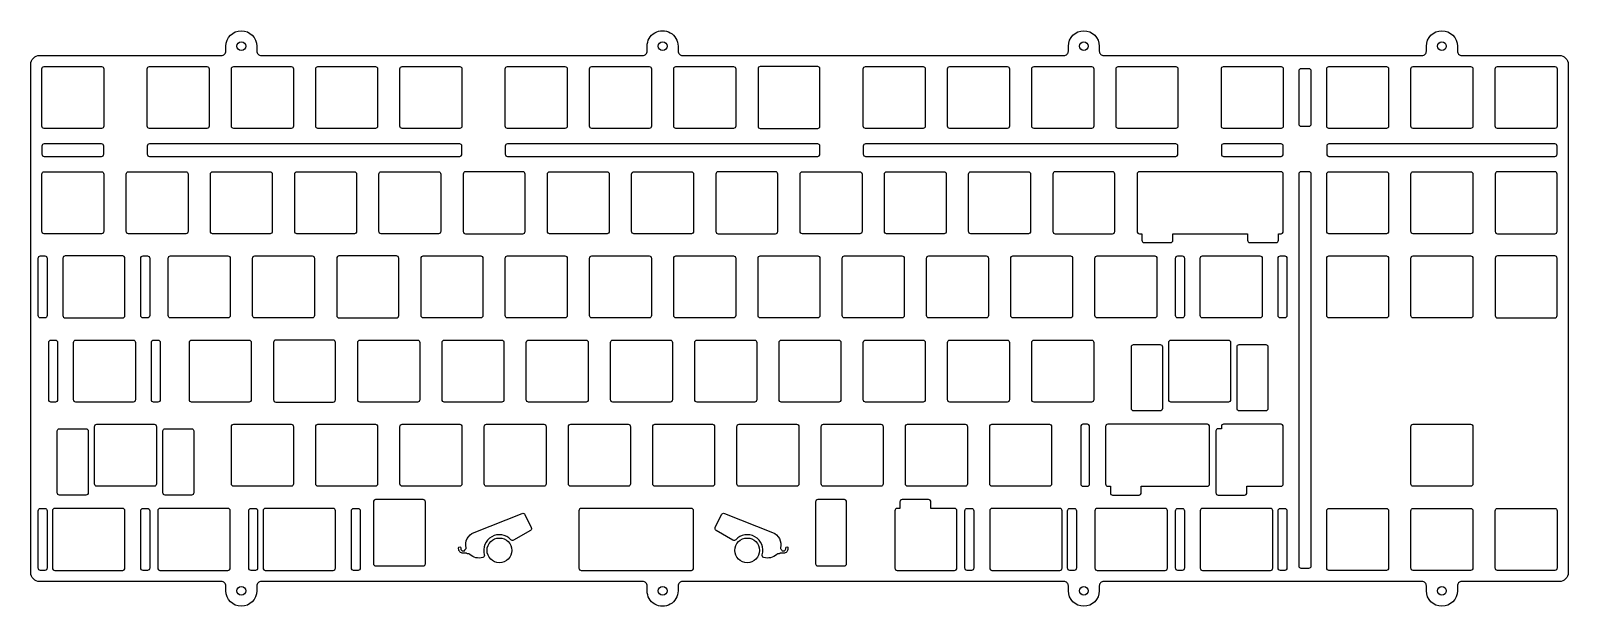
# Model space of a CAD drawing. Header units: millimetres. Extents: x 0 to 348, y -124 to 6.
import ezdxf

# ---------------------------------------------------------------- set-up
doc = ezdxf.new("R2010")
doc.units = ezdxf.units.MM
doc.layers.get('0').update_dxf_attribs({"linetype": 'CONTINUOUS'})

msp = doc.modelspace()

# ---------------------------------------------------------------- linework, layer by layer
for points in [[(347.66, -116.6, -0.414214), (345.66, -118.6), (323.59, -118.6, 0.414214), (322.59, -119.6), (322.59, -120.7, -1), (315.59, -120.7), (315.59, -119.6, 0.414214), (314.59, -118.6), (242.63, -118.6, 0.414214), (241.62, -119.6), (241.62, -120.7, -1), (234.63, -120.7), (234.63, -119.6, 0.414214), (233.62, -118.6), (147.37, -118.6, 0.414299), (146.37, -119.6), (146.37, -120.7, -1.000292), (139.38, -120.7), (139.38, -119.6, 0.414299), (138.38, -118.6), (52.12, -118.6, 0.414214), (51.12, -119.6), (51.12, -120.7, -1), (44.12, -120.7), (44.12, -119.6, 0.414214), (43.12, -118.6), (2, -118.6, -0.414214), (0, -116.6), (0, -1.54, -0.414214), (2, 0.46), (43.12, 0.46, 0.414214), (44.12, 1.46), (44.12, 2.56, -1), (51.12, 2.56), (51.12, 1.46, 0.414214), (52.12, 0.46), (138.38, 0.46, 0.414299), (139.38, 1.46), (139.38, 2.56, -1.000292), (146.37, 2.56), (146.37, 1.46, 0.414299), (147.37, 0.46), (233.62, 0.46, 0.414214), (234.63, 1.46), (234.63, 2.56, -1), (241.62, 2.56), (241.62, 1.46, 0.414214), (242.63, 0.46), (314.59, 0.46, 0.414214), (315.59, 1.46), (315.59, 2.56, -1), (322.59, 2.56), (322.59, 1.46, 0.414214), (323.59, 0.46), (345.66, 0.46, -0.414214), (347.66, -1.54)], [(16.02, -2.06, -0.414214), (16.52, -2.56), (16.52, -15.56, -0.414214), (16.02, -16.06), (3.02, -16.06, -0.414214), (2.52, -15.56), (2.52, -2.56, -0.414214), (3.02, -2.06)], [(26.34, -2.56, -0.414214), (26.84, -2.06), (39.84, -2.06, -0.414214), (40.34, -2.56), (40.34, -15.56, -0.414214), (39.84, -16.06), (26.84, -16.06, -0.414214), (26.34, -15.56)], [(45.39, -2.56, -0.414214), (45.89, -2.06), (58.89, -2.06, -0.414214), (59.39, -2.56), (59.39, -15.56, -0.414214), (58.89, -16.06), (45.89, -16.06, -0.414214), (45.39, -15.56)], [(64.44, -2.56, -0.414214), (64.94, -2.06), (77.94, -2.06, -0.414214), (78.44, -2.56), (78.44, -15.56, -0.414214), (77.94, -16.06), (64.94, -16.06, -0.414214), (64.44, -15.56)], [(83.49, -2.56, -0.414214), (83.99, -2.06), (96.99, -2.06, -0.414214), (97.49, -2.56), (97.49, -15.56, -0.414214), (96.99, -16.06), (83.99, -16.06, -0.414214), (83.49, -15.56)], [(107.3, -2.56, -0.414214), (107.8, -2.06), (120.8, -2.06, -0.414214), (121.3, -2.56), (121.3, -15.56, -0.414214), (120.8, -16.06), (107.8, -16.06, -0.414214), (107.3, -15.56)], [(126.35, -2.56, -0.414214), (126.85, -2.06), (139.85, -2.06, -0.414214), (140.35, -2.56), (140.35, -15.56, -0.414214), (139.85, -16.06), (126.85, -16.06, -0.414214), (126.35, -15.56)], [(158.9, -2.06, -0.414214), (159.4, -2.56), (159.4, -15.56, -0.414214), (158.9, -16.06), (145.9, -16.06, -0.414214), (145.4, -15.56), (145.4, -2.56, -0.414214), (145.9, -2.06)], [(164.45, -2.56), (164.45, -15.56, 0.414214), (164.95, -16.06), (177.95, -16.06, 0.414214), (178.45, -15.56), (178.45, -2.56, 0.414214), (177.95, -2.06), (164.95, -2.06, 0.414214)], [(188.26, -2.56, -0.414214), (188.76, -2.06), (201.76, -2.06, -0.414214), (202.26, -2.56), (202.26, -15.56, -0.414214), (201.76, -16.06), (188.76, -16.06, -0.414214), (188.26, -15.56)], [(207.31, -2.56, -0.414214), (207.81, -2.06), (220.81, -2.06, -0.414214), (221.31, -2.56), (221.31, -15.56, -0.414214), (220.81, -16.06), (207.81, -16.06, -0.414214), (207.31, -15.56)], [(226.36, -2.56, -0.414214), (226.86, -2.06), (239.86, -2.06, -0.414214), (240.36, -2.56), (240.36, -15.56, -0.414214), (239.86, -16.06), (226.86, -16.06, -0.414214), (226.36, -15.56)], [(245.41, -2.56, -0.414214), (245.91, -2.06), (258.91, -2.06, -0.414214), (259.41, -2.56), (259.41, -15.56, -0.414214), (258.91, -16.06), (245.91, -16.06, -0.414214), (245.41, -15.56)], [(269.22, -2.56, -0.414214), (269.72, -2.06), (282.72, -2.06, -0.414214), (283.22, -2.56), (283.22, -15.56, -0.414214), (282.72, -16.06), (269.72, -16.06, -0.414214), (269.22, -15.56)], [(289.54, -15.06), (289.54, -3.06, 0.414214), (289.04, -2.56), (287.23, -2.56, 0.414214), (286.73, -3.06), (286.73, -15.06, 0.414214), (287.23, -15.56), (289.04, -15.56, 0.414214)], [(306.54, -2.06, -0.414214), (307.04, -2.56), (307.04, -15.56, -0.414214), (306.54, -16.06), (293.54, -16.06, -0.414214), (293.04, -15.56), (293.04, -2.56, -0.414214), (293.54, -2.06)], [(312.09, -2.56, -0.414214), (312.59, -2.06), (325.59, -2.06, -0.414214), (326.09, -2.56), (326.09, -15.56, -0.414214), (325.59, -16.06), (312.59, -16.06, -0.414214), (312.09, -15.56)], [(331.14, -2.56, -0.414214), (331.64, -2.06), (344.64, -2.06, -0.414214), (345.14, -2.56), (345.14, -15.56, -0.414214), (344.64, -16.06), (331.64, -16.06, -0.414214), (331.14, -15.56)], [(2.52, -20.06), (2.52, -21.87, 0.414214), (3.02, -22.37), (16.02, -22.37, 0.414214), (16.52, -21.87), (16.52, -20.06, 0.414214), (16.02, -19.56), (3.02, -19.56, 0.414214)], [(26.34, -20.06), (26.34, -21.87, 0.414214), (26.84, -22.37), (96.99, -22.37, 0.414214), (97.49, -21.87), (97.49, -20.06, 0.414214), (96.99, -19.56), (26.84, -19.56, 0.414214)], [(107.3, -20.06), (107.3, -21.87, 0.414214), (107.8, -22.37), (177.95, -22.37, 0.414214), (178.45, -21.87), (178.45, -20.06, 0.414214), (177.95, -19.56), (107.8, -19.56, 0.414214)], [(188.26, -20.06), (188.26, -21.87, 0.414214), (188.76, -22.37), (258.91, -22.37, 0.414214), (259.41, -21.87), (259.41, -20.06, 0.414214), (258.91, -19.56), (188.76, -19.56, 0.414214)], [(269.22, -20.06), (269.22, -21.87, 0.414214), (269.72, -22.37), (282.72, -22.37, 0.414214), (283.22, -21.87), (283.22, -20.06, 0.414214), (282.72, -19.56), (269.72, -19.56, 0.414214)], [(293.04, -20.06), (293.04, -21.87, 0.414214), (293.54, -22.37), (344.64, -22.37, 0.414214), (345.14, -21.87), (345.14, -20.06, 0.414214), (344.64, -19.56), (293.54, -19.56, 0.414214)], [(2.52, -26.37, -0.414214), (3.02, -25.87), (16.02, -25.87, -0.414214), (16.52, -26.37), (16.52, -39.37, -0.414214), (16.02, -39.87), (3.02, -39.87, -0.414214), (2.52, -39.37)], [(21.58, -26.37, -0.414214), (22.07, -25.87), (35.08, -25.87, -0.414214), (35.58, -26.37), (35.58, -39.37, -0.414214), (35.08, -39.87), (22.07, -39.87, -0.414214), (21.58, -39.37)], [(54.13, -25.87, -0.414214), (54.62, -26.37), (54.62, -39.37, -0.414214), (54.13, -39.87), (41.12, -39.87, -0.414214), (40.62, -39.37), (40.62, -26.37, -0.414214), (41.12, -25.87)], [(59.68, -26.37, -0.414214), (60.17, -25.87), (73.17, -25.87, -0.414214), (73.67, -26.37), (73.67, -39.37, -0.414214), (73.17, -39.87), (60.17, -39.87, -0.414214), (59.68, -39.37)], [(78.72, -26.37, -0.414214), (79.22, -25.87), (92.22, -25.87, -0.414214), (92.73, -26.37), (92.73, -39.37, -0.414214), (92.22, -39.87), (79.22, -39.87, -0.414214), (78.72, -39.37)], [(97.78, -26.37), (97.78, -39.37, 0.414214), (98.28, -39.87), (111.28, -39.87, 0.414214), (111.78, -39.37), (111.78, -26.37, 0.414214), (111.28, -25.87), (98.28, -25.87, 0.414214)], [(116.83, -26.37, -0.414214), (117.33, -25.87), (130.32, -25.87, -0.414214), (130.82, -26.37), (130.82, -39.37, -0.414214), (130.32, -39.87), (117.33, -39.87, -0.414214), (116.83, -39.37)], [(149.38, -25.87, -0.414214), (149.88, -26.37), (149.88, -39.37, -0.414214), (149.38, -39.87), (136.38, -39.87, -0.414214), (135.88, -39.37), (135.88, -26.37, -0.414214), (136.38, -25.87)], [(154.93, -26.37), (154.93, -39.37, 0.414214), (155.43, -39.87), (168.43, -39.87, 0.414214), (168.93, -39.37), (168.93, -26.37, 0.414214), (168.43, -25.87), (155.43, -25.87, 0.414214)], [(173.97, -26.37, -0.414214), (174.48, -25.87), (187.47, -25.87, -0.414214), (187.97, -26.37), (187.97, -39.37, -0.414214), (187.47, -39.87), (174.48, -39.87, -0.414214), (173.97, -39.37)], [(193.02, -26.37, -0.414214), (193.53, -25.87), (206.53, -25.87, -0.414214), (207.03, -26.37), (207.03, -39.37, -0.414214), (206.53, -39.87), (193.53, -39.87, -0.414214), (193.02, -39.37)], [(212.07, -26.37, -0.414214), (212.57, -25.87), (225.58, -25.87, -0.414214), (226.08, -26.37), (226.08, -39.37, -0.414214), (225.58, -39.87), (212.57, -39.87, -0.414214), (212.07, -39.37)], [(231.12, -26.37), (231.12, -39.37, 0.414214), (231.62, -39.87), (244.63, -39.87, 0.414214), (245.13, -39.37), (245.13, -26.37, 0.414214), (244.63, -25.87), (231.62, -25.87, 0.414214)], [(282.72, -25.87), (250.68, -25.87, 0.414214), (250.18, -26.37), (250.18, -39.37, 0.414214), (250.68, -39.87), (251.26, -39.87), (251.26, -41.37, 0.414214), (251.76, -41.87), (257.76, -41.87, 0.414214), (258.26, -41.37), (258.26, -39.87), (275.14, -39.87), (275.14, -41.37, 0.414214), (275.64, -41.87), (281.64, -41.87, 0.414214), (282.14, -41.37), (282.14, -39.87), (282.72, -39.87, 0.414214), (283.22, -39.37), (283.22, -26.37, 0.414214)], [(286.73, -26.37), (286.73, -115.07, 0.414214), (287.23, -115.57), (289.04, -115.57, 0.414214), (289.54, -115.07), (289.54, -26.37, 0.414214), (289.04, -25.87), (287.23, -25.87, 0.414214)], [(293.04, -26.37, -0.414214), (293.54, -25.87), (306.54, -25.87, -0.414214), (307.04, -26.37), (307.04, -39.37, -0.414214), (306.54, -39.87), (293.54, -39.87, -0.414214), (293.04, -39.37)], [(325.59, -25.87, -0.414214), (326.09, -26.37), (326.09, -39.37, -0.414214), (325.59, -39.87), (312.59, -39.87, -0.414214), (312.09, -39.37), (312.09, -26.37, -0.414214), (312.59, -25.87)], [(331.14, -26.37), (331.14, -39.37, 0.414214), (331.64, -39.87), (344.64, -39.87, 0.414214), (345.14, -39.37), (345.14, -26.37, 0.414214), (344.64, -25.87), (331.64, -25.87, 0.414214)], [(1.69, -45.42, -0.414214), (2.19, -44.92), (3.19, -44.92, -0.414214), (3.69, -45.42), (3.69, -58.42, -0.414214), (3.19, -58.92), (2.19, -58.92, -0.414214), (1.69, -58.42)], [(7.29, -45.42), (7.29, -58.42, 0.414214), (7.79, -58.92), (20.79, -58.92, 0.414214), (21.29, -58.42), (21.29, -45.42, 0.414214), (20.79, -44.92), (7.79, -44.92, 0.414214)], [(24.89, -45.42, -0.414214), (25.39, -44.92), (26.39, -44.92, -0.414214), (26.89, -45.42), (26.89, -58.42, -0.414214), (26.39, -58.92), (25.39, -58.92, -0.414214), (24.89, -58.42)], [(31.1, -45.42, -0.414214), (31.6, -44.92), (44.6, -44.92, -0.414214), (45.1, -45.42), (45.1, -58.42, -0.414214), (44.6, -58.92), (31.6, -58.92, -0.414214), (31.1, -58.42)], [(50.15, -45.42, -0.414214), (50.65, -44.92), (63.65, -44.92, -0.414214), (64.15, -45.42), (64.15, -58.42, -0.414214), (63.65, -58.92), (50.65, -58.92, -0.414214), (50.15, -58.42)], [(69.2, -45.42), (69.2, -58.42, 0.414214), (69.7, -58.92), (82.7, -58.92, 0.414214), (83.2, -58.42), (83.2, -45.42, 0.414214), (82.7, -44.92), (69.7, -44.92, 0.414214)], [(88.25, -45.42, -0.414214), (88.75, -44.92), (101.75, -44.92, -0.414214), (102.25, -45.42), (102.25, -58.42, -0.414214), (101.75, -58.92), (88.75, -58.92, -0.414214), (88.25, -58.42)], [(107.3, -45.42, -0.414214), (107.8, -44.92), (120.8, -44.92, -0.414214), (121.3, -45.42), (121.3, -58.42, -0.414214), (120.8, -58.92), (107.8, -58.92, -0.414214), (107.3, -58.42)], [(126.35, -45.42, -0.414214), (126.85, -44.92), (139.85, -44.92, -0.414214), (140.35, -45.42), (140.35, -58.42, -0.414214), (139.85, -58.92), (126.85, -58.92, -0.414214), (126.35, -58.42)], [(158.9, -44.92, -0.414214), (159.4, -45.42), (159.4, -58.42, -0.414214), (158.9, -58.92), (145.9, -58.92, -0.414214), (145.4, -58.42), (145.4, -45.42, -0.414214), (145.9, -44.92)], [(164.45, -45.42, -0.414214), (164.95, -44.92), (177.95, -44.92, -0.414214), (178.45, -45.42), (178.45, -58.42, -0.414214), (177.95, -58.92), (164.95, -58.92, -0.414214), (164.45, -58.42)], [(183.5, -45.42, -0.414214), (184, -44.92), (197, -44.92, -0.414214), (197.5, -45.42), (197.5, -58.42, -0.414214), (197, -58.92), (184, -58.92, -0.414214), (183.5, -58.42)], [(202.55, -45.42, -0.414214), (203.05, -44.92), (216.05, -44.92, -0.414214), (216.55, -45.42), (216.55, -58.42, -0.414214), (216.05, -58.92), (203.05, -58.92, -0.414214), (202.55, -58.42)], [(221.6, -45.42, -0.414214), (222.1, -44.92), (235.1, -44.92, -0.414214), (235.6, -45.42), (235.6, -58.42, -0.414214), (235.1, -58.92), (222.1, -58.92, -0.414214), (221.6, -58.42)], [(240.65, -45.42, -0.414214), (241.15, -44.92), (254.15, -44.92, -0.414214), (254.65, -45.42), (254.65, -58.42, -0.414214), (254.15, -58.92), (241.15, -58.92, -0.414214), (240.65, -58.42)], [(258.86, -45.42, -0.414214), (259.36, -44.92), (260.36, -44.92, -0.414214), (260.86, -45.42), (260.86, -58.42, -0.414214), (260.36, -58.92), (259.36, -58.92, -0.414214), (258.86, -58.42)], [(277.96, -44.92, -0.414214), (278.46, -45.42), (278.46, -58.42, -0.414214), (277.96, -58.92), (264.96, -58.92, -0.414214), (264.46, -58.42), (264.46, -45.42, -0.414214), (264.96, -44.92)], [(282.06, -45.42, -0.414214), (282.56, -44.92), (283.56, -44.92, -0.414214), (284.06, -45.42), (284.06, -58.42, -0.414214), (283.56, -58.92), (282.56, -58.92, -0.414214), (282.06, -58.42)], [(293.04, -45.42, -0.414214), (293.54, -44.92), (306.54, -44.92, -0.414214), (307.04, -45.42), (307.04, -58.42, -0.414214), (306.54, -58.92), (293.54, -58.92, -0.414214), (293.04, -58.42)], [(312.09, -45.42, -0.414214), (312.59, -44.92), (325.59, -44.92, -0.414214), (326.09, -45.42), (326.09, -58.42, -0.414214), (325.59, -58.92), (312.59, -58.92, -0.414214), (312.09, -58.42)], [(331.14, -45.42), (331.14, -58.42, 0.414214), (331.64, -58.92), (344.64, -58.92, 0.414214), (345.14, -58.42), (345.14, -45.42, 0.414214), (344.64, -44.92), (331.64, -44.92, 0.414214)], [(4.07, -64.47, -0.414214), (4.57, -63.97), (5.57, -63.97, -0.414214), (6.07, -64.47), (6.07, -77.47, -0.414214), (5.57, -77.97), (4.57, -77.97, -0.414214), (4.07, -77.47)], [(9.67, -64.47, -0.414214), (10.17, -63.97), (23.17, -63.97, -0.414214), (23.67, -64.47), (23.67, -77.47, -0.414214), (23.17, -77.97), (10.17, -77.97, -0.414214), (9.67, -77.47)], [(27.27, -64.47, -0.414214), (27.77, -63.97), (28.77, -63.97, -0.414214), (29.27, -64.47), (29.27, -77.47, -0.414214), (28.77, -77.97), (27.77, -77.97, -0.414214), (27.27, -77.47)], [(35.86, -64.47, -0.414214), (36.36, -63.97), (49.36, -63.97, -0.414214), (49.86, -64.47), (49.86, -77.47, -0.414214), (49.36, -77.97), (36.36, -77.97, -0.414214), (35.86, -77.47)], [(54.91, -64.47), (54.91, -77.47, 0.414214), (55.41, -77.97), (68.41, -77.97, 0.414214), (68.91, -77.47), (68.91, -64.47, 0.414214), (68.41, -63.97), (55.41, -63.97, 0.414214)], [(73.96, -64.47, -0.414214), (74.46, -63.97), (87.46, -63.97, -0.414214), (87.96, -64.47), (87.96, -77.47, -0.414214), (87.46, -77.97), (74.46, -77.97, -0.414214), (73.96, -77.47)], [(93.01, -64.47, -0.414214), (93.51, -63.97), (106.51, -63.97, -0.414214), (107.01, -64.47), (107.01, -77.47, -0.414214), (106.51, -77.97), (93.51, -77.97, -0.414214), (93.01, -77.47)], [(112.06, -64.47, -0.414214), (112.56, -63.97), (125.56, -63.97, -0.414214), (126.06, -64.47), (126.06, -77.47, -0.414214), (125.56, -77.97), (112.56, -77.97, -0.414214), (112.06, -77.47)], [(131.11, -64.47, -0.414214), (131.61, -63.97), (144.61, -63.97, -0.414214), (145.11, -64.47), (145.11, -77.47, -0.414214), (144.61, -77.97), (131.61, -77.97, -0.414214), (131.11, -77.47)], [(150.16, -64.47, -0.414214), (150.66, -63.97), (163.66, -63.97, -0.414214), (164.16, -64.47), (164.16, -77.47, -0.414214), (163.66, -77.97), (150.66, -77.97, -0.414214), (150.16, -77.47)], [(169.21, -64.47, -0.414214), (169.71, -63.97), (182.71, -63.97, -0.414214), (183.21, -64.47), (183.21, -77.47, -0.414214), (182.71, -77.97), (169.71, -77.97, -0.414214), (169.21, -77.47)], [(188.26, -64.47, -0.414214), (188.76, -63.97), (201.76, -63.97, -0.414214), (202.26, -64.47), (202.26, -77.47, -0.414214), (201.76, -77.97), (188.76, -77.97, -0.414214), (188.26, -77.47)], [(207.31, -64.47, -0.414214), (207.81, -63.97), (220.81, -63.97, -0.414214), (221.31, -64.47), (221.31, -77.47, -0.414214), (220.81, -77.97), (207.81, -77.97, -0.414214), (207.31, -77.47)], [(226.36, -64.47, -0.414214), (226.86, -63.97), (239.86, -63.97, -0.414214), (240.36, -64.47), (240.36, -77.47, -0.414214), (239.86, -77.97), (226.86, -77.97, -0.414214), (226.36, -77.47)], [(248.88, -65.47, -0.414214), (249.38, -64.97), (255.38, -64.97, -0.414214), (255.88, -65.47), (255.88, -79.47, -0.414214), (255.38, -79.97), (249.38, -79.97, -0.414214), (248.88, -79.47)], [(257.32, -64.47, -0.414214), (257.82, -63.97), (270.82, -63.97, -0.414214), (271.32, -64.47), (271.32, -77.47, -0.414214), (270.82, -77.97), (257.82, -77.97, -0.414214), (257.32, -77.47)], [(272.76, -65.47, -0.414214), (273.26, -64.97), (279.26, -64.97, -0.414214), (279.76, -65.47), (279.76, -79.47, -0.414214), (279.26, -79.97), (273.26, -79.97, -0.414214), (272.76, -79.47)], [(14.43, -83.52, -0.414214), (14.93, -83.02), (27.93, -83.02, -0.414214), (28.43, -83.52), (28.43, -96.52, -0.414214), (27.93, -97.02), (14.93, -97.02, -0.414214), (14.43, -96.52)], [(45.39, -83.52, -0.414214), (45.89, -83.02), (58.89, -83.02, -0.414214), (59.39, -83.52), (59.39, -96.52, -0.414214), (58.89, -97.02), (45.89, -97.02, -0.414214), (45.39, -96.52)], [(77.94, -83.02, -0.414214), (78.44, -83.52), (78.44, -96.52, -0.414214), (77.94, -97.02), (64.94, -97.02, -0.414214), (64.44, -96.52), (64.44, -83.52, -0.414214), (64.94, -83.02)], [(83.49, -83.52, -0.414214), (83.99, -83.02), (96.99, -83.02, -0.414214), (97.49, -83.52), (97.49, -96.52, -0.414214), (96.99, -97.02), (83.99, -97.02, -0.414214), (83.49, -96.52)], [(116.04, -83.02, -0.414214), (116.54, -83.52), (116.54, -96.52, -0.414214), (116.04, -97.02), (103.04, -97.02, -0.414214), (102.54, -96.52), (102.54, -83.52, -0.414214), (103.04, -83.02)], [(135.09, -83.02, -0.414214), (135.59, -83.52), (135.59, -96.52, -0.414214), (135.09, -97.02), (122.09, -97.02, -0.414214), (121.59, -96.52), (121.59, -83.52, -0.414214), (122.09, -83.02)], [(140.64, -83.52, -0.414214), (141.14, -83.02), (154.14, -83.02, -0.414214), (154.64, -83.52), (154.64, -96.52, -0.414214), (154.14, -97.02), (141.14, -97.02, -0.414214), (140.64, -96.52)], [(159.69, -83.52, -0.414214), (160.19, -83.02), (173.19, -83.02, -0.414214), (173.69, -83.52), (173.69, -96.52, -0.414214), (173.19, -97.02), (160.19, -97.02, -0.414214), (159.69, -96.52)], [(178.74, -83.52, -0.414214), (179.24, -83.02), (192.24, -83.02, -0.414214), (192.74, -83.52), (192.74, -96.52, -0.414214), (192.24, -97.02), (179.24, -97.02, -0.414214), (178.74, -96.52)], [(197.79, -83.52, -0.414214), (198.29, -83.02), (211.29, -83.02, -0.414214), (211.79, -83.52), (211.79, -96.52, -0.414214), (211.29, -97.02), (198.29, -97.02, -0.414214), (197.79, -96.52)], [(216.84, -83.52, -0.414214), (217.34, -83.02), (230.34, -83.02, -0.414214), (230.84, -83.52), (230.84, -96.52, -0.414214), (230.34, -97.02), (217.34, -97.02, -0.414214), (216.84, -96.52)], [(237.43, -83.52), (237.43, -96.52, 0.414214), (237.93, -97.02), (238.93, -97.02, 0.414214), (239.43, -96.52), (239.43, -83.52, 0.414214), (238.93, -83.02), (237.93, -83.02, 0.414214)], [(251.12, -97.02), (266.06, -97.02, 0.414214), (266.56, -96.52), (266.56, -83.52, 0.414214), (266.06, -83.02), (243.53, -83.02, 0.414214), (243.03, -83.52), (243.03, -96.52, 0.414214), (243.53, -97.02), (244.12, -97.02), (244.12, -98.52, 0.414214), (244.62, -99.02), (250.62, -99.02, 0.414214), (251.12, -98.52)], [(274.99, -97.02), (282.72, -97.02, 0.414214), (283.22, -96.52), (283.22, -83.52, 0.414214), (282.72, -83.02), (269.72, -83.02, 0.414214), (269.22, -83.52), (269.22, -84.02), (268.49, -84.02, 0.414214), (267.99, -84.52), (267.99, -98.52, 0.414214), (268.49, -99.02), (274.49, -99.02, 0.414214), (274.99, -98.52)], [(325.59, -83.02, -0.414214), (326.09, -83.52), (326.09, -96.52, -0.414214), (325.59, -97.02), (312.59, -97.02, -0.414214), (312.09, -96.52), (312.09, -83.52, -0.414214), (312.59, -83.02)], [(5.99, -84.52, -0.414214), (6.49, -84.02), (12.49, -84.02, -0.414214), (12.99, -84.52), (12.99, -98.52, -0.414214), (12.49, -99.02), (6.49, -99.02, -0.414214), (5.99, -98.52)], [(29.87, -84.52, -0.414214), (30.37, -84.02), (36.37, -84.02, -0.414214), (36.87, -84.52), (36.87, -98.52, -0.414214), (36.37, -99.02), (30.37, -99.02, -0.414214), (29.87, -98.52)], [(77.97, -115.07), (88.73, -115.07, 0.414214), (89.23, -114.57), (89.23, -100.57, 0.414214), (88.73, -100.07), (77.97, -100.07, 0.414214), (77.47, -100.57), (77.47, -114.57, 0.414214)], [(177.47, -100.57), (177.47, -114.57, 0.414214), (177.97, -115.07), (183.97, -115.07, 0.414214), (184.47, -114.57), (184.47, -100.57, 0.414214), (183.97, -100.07), (177.97, -100.07, 0.414214)], [(196.53, -102.07), (195.91, -102.07, 0.414214), (195.41, -102.57), (195.41, -115.57, 0.414214), (195.91, -116.07), (208.91, -116.07, 0.414214), (209.41, -115.57), (209.41, -102.57, 0.414214), (208.91, -102.07), (203.53, -102.07), (203.53, -100.57, 0.414214), (203.03, -100.07), (197.03, -100.07, 0.414214), (196.53, -100.57)], [(1.69, -102.57, -0.414214), (2.19, -102.07), (3.19, -102.07, -0.414214), (3.69, -102.57), (3.69, -115.57, -0.414214), (3.19, -116.07), (2.19, -116.07, -0.414214), (1.69, -115.57)], [(20.79, -102.07), (5.41, -102.07, 0.414214), (4.91, -102.57), (4.91, -115.57, 0.414214), (5.41, -116.07), (20.79, -116.07, 0.414214), (21.29, -115.57), (21.29, -102.57, 0.414214)], [(24.89, -102.57, -0.414214), (25.39, -102.07), (26.39, -102.07, -0.414214), (26.89, -102.57), (26.89, -115.57, -0.414214), (26.39, -116.07), (25.39, -116.07, -0.414214), (24.89, -115.57)], [(44.6, -102.07), (29.22, -102.07, 0.414214), (28.72, -102.57), (28.72, -115.57, 0.414214), (29.22, -116.07), (44.6, -116.07, 0.414214), (45.1, -115.57), (45.1, -102.57, 0.414214)], [(49.31, -102.57, -0.414214), (49.81, -102.07), (50.81, -102.07, -0.414214), (51.31, -102.57), (51.31, -115.57, -0.414214), (50.81, -116.07), (49.81, -116.07, -0.414214), (49.31, -115.57)], [(68.41, -102.07), (53.03, -102.07, 0.414214), (52.53, -102.57), (52.53, -115.57, 0.414214), (53.03, -116.07), (68.41, -116.07, 0.414214), (68.91, -115.57), (68.91, -102.57, 0.414214)], [(72.51, -102.57, -0.414214), (73.01, -102.07), (74.01, -102.07, -0.414214), (74.51, -102.57), (74.51, -115.57, -0.414214), (74.01, -116.07), (73.01, -116.07, -0.414214), (72.51, -115.57)], [(96.75, -110.98, -1), (97.25, -110.98), (97.25, -111.18, 0.414214), (97.75, -111.68), (97.9, -111.68, 0.317837), (98.14, -111.51, -0.111853), (98.25, -111.32), (98.37, -111.21, 0.260807), (98.43, -110.98, -0.373265), (100.25, -107.49), (111.12, -103.18, -0.392876), (111.76, -103.43), (113.18, -106.38, -0.392876), (112.98, -107.03), (109.18, -109.22, -0.348793), (108.57, -109.13, 0.787605), (102.56, -112.53, -0.408962), (102.23, -113.15, -0.269122), (99.3, -112.46, 0.19091), (98.95, -112.33), (98.89, -112.33, -0.131652), (98.64, -112.26), (98.62, -112.24, 0.131652), (98.37, -112.18), (97.75, -112.18, -0.414214), (96.75, -111.18)], [(149.38, -102.07), (124.47, -102.07, 0.414214), (123.97, -102.57), (123.97, -115.57, 0.414214), (124.47, -116.07), (149.38, -116.07, 0.414214), (149.88, -115.57), (149.88, -102.57, 0.414214)], [(171.23, -111.18, -0.414214), (170.23, -112.18), (169.61, -112.18, 0.131652), (169.36, -112.24), (169.33, -112.26, -0.131652), (169.08, -112.33), (169.02, -112.33, 0.19091), (168.68, -112.46, -0.269122), (165.75, -113.15, -0.408962), (165.41, -112.53, 0.787605), (159.41, -109.13, -0.348793), (158.79, -109.22), (155, -107.03, -0.392876), (154.79, -106.38), (156.22, -103.43, -0.392876), (156.85, -103.18), (167.73, -107.49, -0.373265), (169.54, -110.98, 0.260807), (169.61, -111.21), (169.72, -111.32, -0.111853), (169.84, -111.51, 0.317837), (170.08, -111.68), (170.23, -111.68, 0.414214), (170.73, -111.18), (170.73, -110.98, -1), (171.23, -110.98)], [(211.24, -102.57, -0.414214), (211.74, -102.07), (212.74, -102.07, -0.414214), (213.24, -102.57), (213.24, -115.57, -0.414214), (212.74, -116.07), (211.74, -116.07, -0.414214), (211.24, -115.57)], [(232.72, -102.07), (217.34, -102.07, 0.414214), (216.84, -102.57), (216.84, -115.57, 0.414214), (217.34, -116.07), (232.72, -116.07, 0.414214), (233.22, -115.57), (233.22, -102.57, 0.414214)], [(234.44, -102.57, -0.414214), (234.94, -102.07), (235.94, -102.07, -0.414214), (236.44, -102.57), (236.44, -115.57, -0.414214), (235.94, -116.07), (234.94, -116.07, -0.414214), (234.44, -115.57)], [(241.15, -116.07), (256.53, -116.07, 0.414214), (257.03, -115.57), (257.03, -102.57, 0.414214), (256.53, -102.07), (241.15, -102.07, 0.414214), (240.65, -102.57), (240.65, -115.57, 0.414214)], [(258.86, -102.57, -0.414214), (259.36, -102.07), (260.36, -102.07, -0.414214), (260.86, -102.57), (260.86, -115.57, -0.414214), (260.36, -116.07), (259.36, -116.07, -0.414214), (258.86, -115.57)], [(280.34, -102.07), (264.96, -102.07, 0.414214), (264.46, -102.57), (264.46, -115.57, 0.414214), (264.96, -116.07), (280.34, -116.07, 0.414214), (280.84, -115.57), (280.84, -102.57, 0.414214)], [(283.56, -102.07, -0.414214), (284.06, -102.57), (284.06, -115.57, -0.414214), (283.56, -116.07), (282.56, -116.07, -0.414214), (282.06, -115.57), (282.06, -102.57, -0.414214), (282.56, -102.07)], [(293.04, -102.57, -0.414214), (293.54, -102.07), (306.54, -102.07, -0.414214), (307.04, -102.57), (307.04, -115.57, -0.414214), (306.54, -116.07), (293.54, -116.07, -0.414214), (293.04, -115.57)], [(312.09, -102.57, -0.414214), (312.59, -102.07), (325.59, -102.07, -0.414214), (326.09, -102.57), (326.09, -115.57, -0.414214), (325.59, -116.07), (312.59, -116.07, -0.414214), (312.09, -115.57)], [(331.14, -102.57, -0.414214), (331.64, -102.07), (344.64, -102.07, -0.414214), (345.14, -102.57), (345.14, -115.57, -0.414214), (344.64, -116.07), (331.64, -116.07, -0.414214), (331.14, -115.57)]]:
    msp.add_lwpolyline(points, format="xyb", close=True)
for centre, radius in [((47.62, 2.56), 1), ((142.88, 2.56), 1), ((238.13, 2.56), 1), ((319.09, 2.56), 1), ((105.98, -111.55), 2.8), ((162, -111.55), 2.8), ((47.62, -120.7), 1), ((142.88, -120.7), 1), ((238.13, -120.7), 1), ((319.09, -120.7), 1)]:
    msp.add_circle(centre, radius)

doc.saveas('drawing.dxf')
